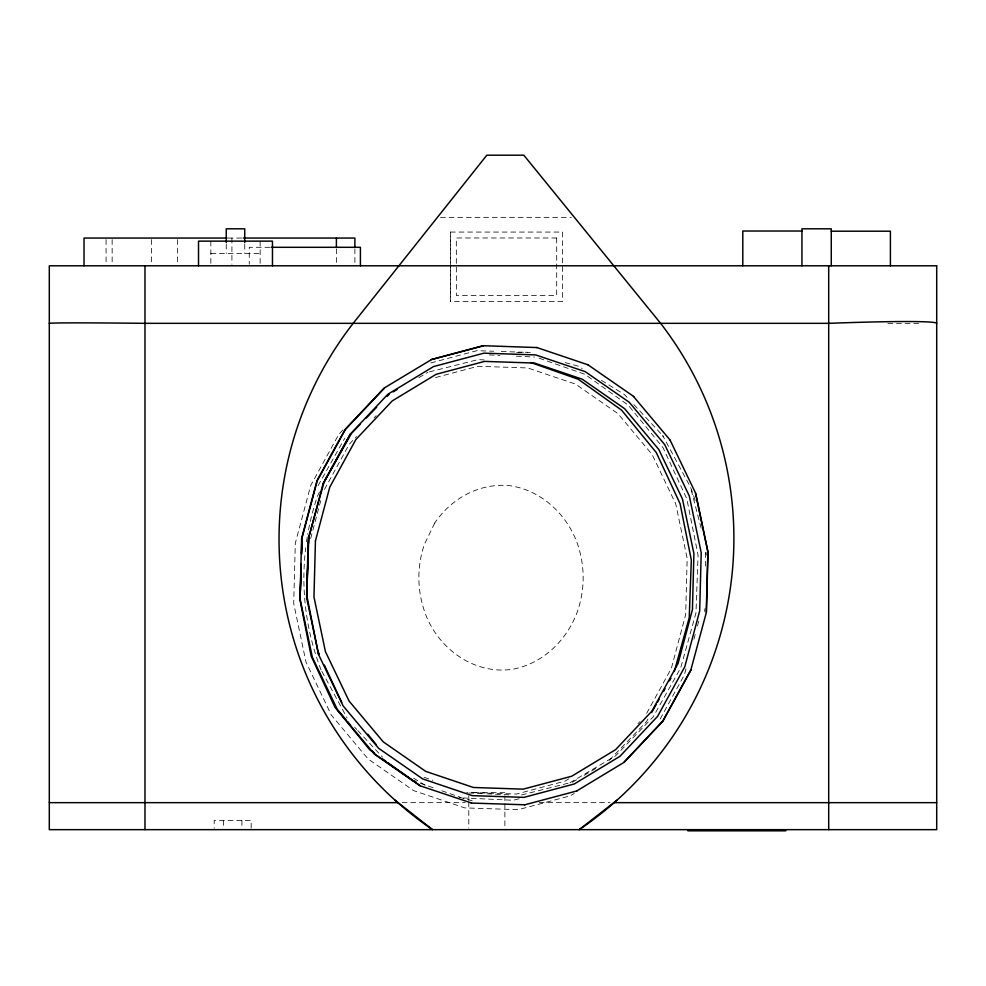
<?xml version="1.0" encoding="UTF-8"?>
<svg xmlns="http://www.w3.org/2000/svg" width="986" height="986" viewBox="0 0 986 986"><rect width="100%" height="100%" fill="white"/><g stroke="black" fill="none" stroke-linecap="round" stroke-linejoin="round"><path stroke-width="0.74" stroke-dasharray="4.93 3.7" d="M704.448 611.431L705.089 608.424M310.639 538.529L320.709 500.752M686.022 668.828L684.444 674.744L658.562 721.937M693.91 639.248L695.487 633.332M697.459 625.937L699.037 620.021M319.476 492.039L317.48 496.143A253.439 253.303 -85.8 0 0 307.694 534.301M324.48 489.389L349.229 444.292L356.476 436.601M646.631 713.383L671.367 668.286L685.689 614.537L687.168 558.446L675.706 503.821L652.066 454.41L617.889 413.578L575.479 384.084L527.732 367.951L477.902 366.287L435.27 377.638M318.084 485.654L344.792 438.178M647.962 719.065L646.483 721.703L608.744 760.822M342.98 429.908L338.777 434.37L310.664 485.605L295.295 543.286L293.705 603.481L306.005 662.087L331.358 715.109L368.049 758.937L413.553 790.587L464.788 807.891L518.254 809.679L570.315 795.825L574.234 793.447M374.101 417.904L376.171 415.698M637.917 723.736L639.988 721.53M568.873 778.78L565.003 781.122L516.491 794.038L466.661 792.374M418.865 377.626L427.961 372.264M570.044 782.724L615.486 755.929L653.213 716.81L680.66 668.027L695.968 612.898L698.076 555.204L686.835 498.854L663.036 447.706L628.292 405.221L584.957 374.323L537.432 357.61M572.398 782.255L578.893 778.435M584.082 775.366L598.366 766.948M430.746 362.947L476.854 350.683L493.666 351.238M429.428 371.895L478.013 359.619L484.04 359.902M521.471 794.999L568.577 783.094M519.154 798.771L513.262 800.262L463.519 797.957M516.676 352.495L527.202 352.212M440.495 217.351L571.325 217.351M450.405 232.067L562.612 232.067L562.612 301.396L450.405 301.396L450.405 232.067L450.442 301.396M228.012 238.057L243.283 238.057M269.856 247.301L249.261 247.301L249.261 264.248M210.844 253.464L260.144 253.464M887.868 323.334L920.197 323.334M474.081 792.682L504.881 792.682M402.14 802.653L465.281 802.653M539.194 802.653L610.026 802.653M501.295 351.497L530.32 352.47M489.266 354.935L499.816 355.428M516.405 356.192L534.486 357.031M468.744 792.99L485.334 793.767M486.837 793.829L510.958 794.95M565.212 362.601L578.375 366.2L582.221 368.567M459.143 797.181L473.761 801.187M424.103 777.288L432.743 780.333M420.246 783.204L436.095 788.775M441.851 790.797L460.573 797.378M601.485 380.411L624.582 394.634L627.675 397.95M413.578 778.139L425.126 785.25M633.85 404.593L661.655 434.456M354.701 727.261L356.759 729.48M357.782 730.589L382.506 757.137M689.004 484.372L662.691 435.565L663.233 436.736M321.843 671.318L347.072 717.956M691.211 489.993L701.28 528.656M705.347 552.579L705.631 566.161M504.881 795.764L504.881 801.926M504.881 803.467L504.881 828.117M468.794 795.764L468.794 800.385M468.794 801.926L468.794 828.117M354.886 248.842L354.886 264.248M336.399 248.842L336.399 264.248M260.144 241.139L260.144 264.248M251.159 828.117L251.159 820.414L214.184 820.414L214.184 828.117M244.738 244.22L244.738 253.464M241.915 820.414L241.915 828.117M231.92 238.057L231.92 264.248M226.25 244.22L226.25 253.464M223.428 820.414L223.428 828.117M210.844 241.139L210.844 264.248M177.64 239.598L177.64 264.248M151.524 239.598L151.524 264.248M112.145 239.598L112.145 264.248M106.069 239.598L106.069 264.248M321.091 669.987A253.439 253.303 -85.8 0 1 304.538 596.456M304.44 594.928A253.439 253.303 -85.8 0 1 305.709 547.797M306.498 541.795A253.439 253.303 -85.8 0 1 307.435 535.805M690.644 487.602A253.439 253.303 -85.8 0 1 695.142 500.395M706.001 552.148A253.439 253.303 -85.8 0 1 706.296 555.18M434.69 523.11L424.411 544.297A103.197 103.136 -85.8 0 0 425.89 615.079C439.325 649.836 475.757 675.447 513.644 669.063C543.804 663.097 567.406 639.47 577.611 611.037A103.197 103.136 -85.8 0 0 576.132 540.254C564.768 512.4 540.118 490.017 509.811 485.691C479.911 482.585 451.058 498.435 434.69 523.11M556.696 237.983L456.321 237.983L456.358 295.48L556.696 295.48L556.696 237.983"/><path stroke-width="1.48" d="M306.658 597.824L308.778 537.197L324.074 482.068L350.276 434.173L387.942 394.203L433.532 366.57L483.904 353.173L535.644 354.898L585.228 371.648L629.265 402.276L664.761 444.686L689.313 496.007L701.219 552.715L699.678 610.963L684.802 666.782L657.6 716.366L619.923 756.336L574.345 783.956L523.973 797.366L472.22 795.64L422.649 778.891L378.599 748.263L343.103 705.853L318.564 654.531L306.658 597.824L308.199 539.564L323.075 483.744L350.276 434.173M300.508 591.058L301.223 563.967M301.494 553.442L301.901 538.393L316.876 482.191M706.259 612.17L707.849 551.963L695.537 493.333M623.818 762.424L662.765 721.111L690.878 669.864L706.432 612.17L708.01 551.975L695.709 493.37L670.172 440.298M301.211 564.867L299.941 599.784L311.169 656.134L334.969 707.282L369.725 749.767L374.668 753.292M301.605 554.231L302.049 542.09M307.114 582.738L306.671 594.891L318.564 654.531M307.225 579.706L308.113 555.414M308.556 543.261L308.778 537.197M674.325 671.466L689.226 617.791L691.334 560.097L680.106 503.747L656.306 452.599L621.55 410.114L578.215 379.216L530.702 362.503M317.27 480.712L345.371 429.477L384.392 388.176M691.05 669.851L662.949 721.086L624.015 762.375L576.711 790.982M651.672 712.471L656.121 704.559M657.613 701.921L659.092 699.284M663.541 691.371L665.02 688.733M669.482 680.821L670.961 678.195M323.075 483.744L351.534 433.285L359.915 424.596M366.2 418.076L376.677 407.206M387.165 396.335L389.26 394.166M616.928 800.213L579.213 829.657A351.829 351.829 0 0 0 660.62 323.334L523.812 155.184L486.837 155.184L353.173 323.334A351.46 351.46 0 0 0 432.534 829.657L394.942 800.102M483.547 345.778L431.4 359.631L384.047 388.114L345.112 429.428L316.987 480.675L301.617 538.368L300.027 598.576L312.328 657.206L337.693 710.24L374.384 754.08L419.913 785.731L471.481 802.998M393.155 391.873L397.05 389.569M431.153 359.557L483.226 345.704L537.013 347.565M524.638 804.835L576.921 790.932M801.938 231.02L742.791 231.02L742.791 265.789M831.26 231.205L890.407 231.205L890.407 265.789M227.014 238.057L84.032 238.057L84.032 265.789M243.283 238.057L354.886 238.057L354.886 247.301M271.298 247.301L360.408 247.301L360.408 265.789M49.3 802.653L398.184 802.653M613.81 802.653L936.7 802.653M471.16 803.048L524.86 804.786M588.161 364.869L536.717 347.491M633.764 396.52L587.964 364.808M420.246 785.694L374.655 754.043L371.759 750.58M415.932 781.676L413.048 780.665L388.287 763.004M382.1 758.591L385.809 761.241M633.48 396.458L670.357 440.348M337.964 710.216L345.692 719.435M347.627 721.74L350.523 725.203M367.766 734.25L376.455 744.874M317.899 651.241L319.193 654.001M324.332 665.069L341.711 702.389M831.26 265.789L831.26 228.814L801.938 228.814L801.938 265.789M828.696 265.789L828.696 829.657M785.682 829.657L785.682 830.816L687.92 830.816L687.92 829.657M336.399 238.057L336.399 247.301M272.469 265.789L272.469 241.139L198.519 241.139L198.519 265.789M244.738 242.679L244.738 228.814L226.25 228.814L226.25 242.679M144.979 265.789L144.979 829.657M936.7 323.334A155.27 5.571 -2.8 0 0 828.696 323.334L144.979 323.334A162.148 1.725 0.9 0 0 49.3 323.334M315.446 540.895L313.967 596.986L325.429 651.61L349.056 701.021L383.246 741.854L425.656 771.348L473.403 787.481L523.233 789.145L571.744 776.228L615.634 749.631L651.906 711.14L678.097 663.393L692.431 609.644L693.91 553.54L682.435 498.928L658.808 449.517L624.619 408.672L582.208 379.191L534.461 363.058L484.644 361.394L436.132 374.31L392.243 400.908L355.958 439.399L329.768 487.146L315.446 540.895M936.7 265.789L49.3 265.789L49.3 829.657L936.7 829.657L936.7 265.789"/></g></svg>
